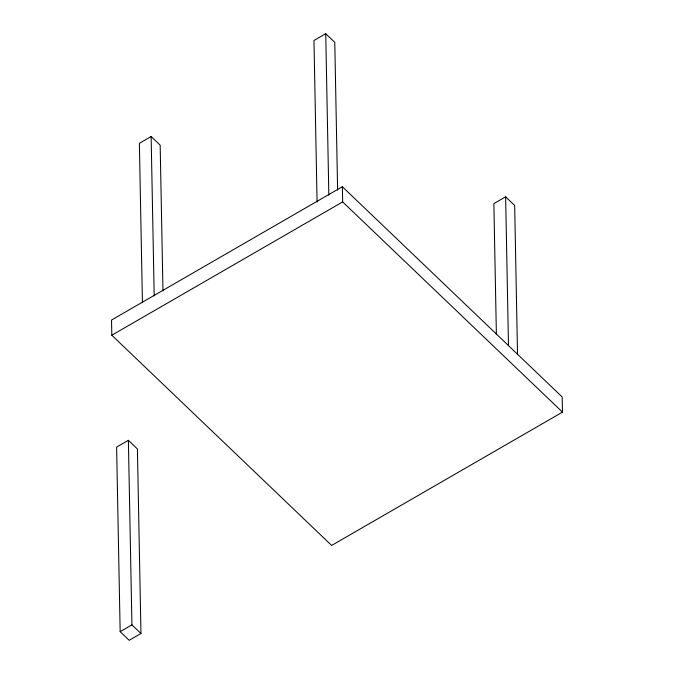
<?xml version="1.0" encoding="UTF-8"?>
<svg xmlns="http://www.w3.org/2000/svg" width="674" height="674" viewBox="0 0 674 674"><rect width="100%" height="100%" fill="white"/><g stroke="black" fill="none" stroke-linecap="round" stroke-linejoin="round"><path stroke-width="1.01" d="M337.615 190.194L334.776 42.336L325.736 33.7L313.974 40.499L317.075 201.981M162.973 290.924L160.168 145.171L151.136 136.527L139.375 143.326L142.433 302.71M342.367 186.723L111.53 320.032L111.817 335.214L331.633 545.443L562.47 412.134L562.183 396.952L342.367 186.723L342.662 201.905L562.47 412.134M111.817 335.214L342.662 201.905M517.522 354.356L514.666 205.452L505.635 196.816L493.865 203.607L496.384 334.683M128.38 440.307L116.61 447.106L120.157 631.664L129.189 640.3L140.959 633.501L137.412 448.951L128.38 440.307L131.927 624.865L140.959 633.501M120.157 631.664L131.927 624.865M505.635 196.816L508.491 345.72M325.736 33.7L328.836 195.19M151.136 136.527L154.203 295.92"/></g></svg>
